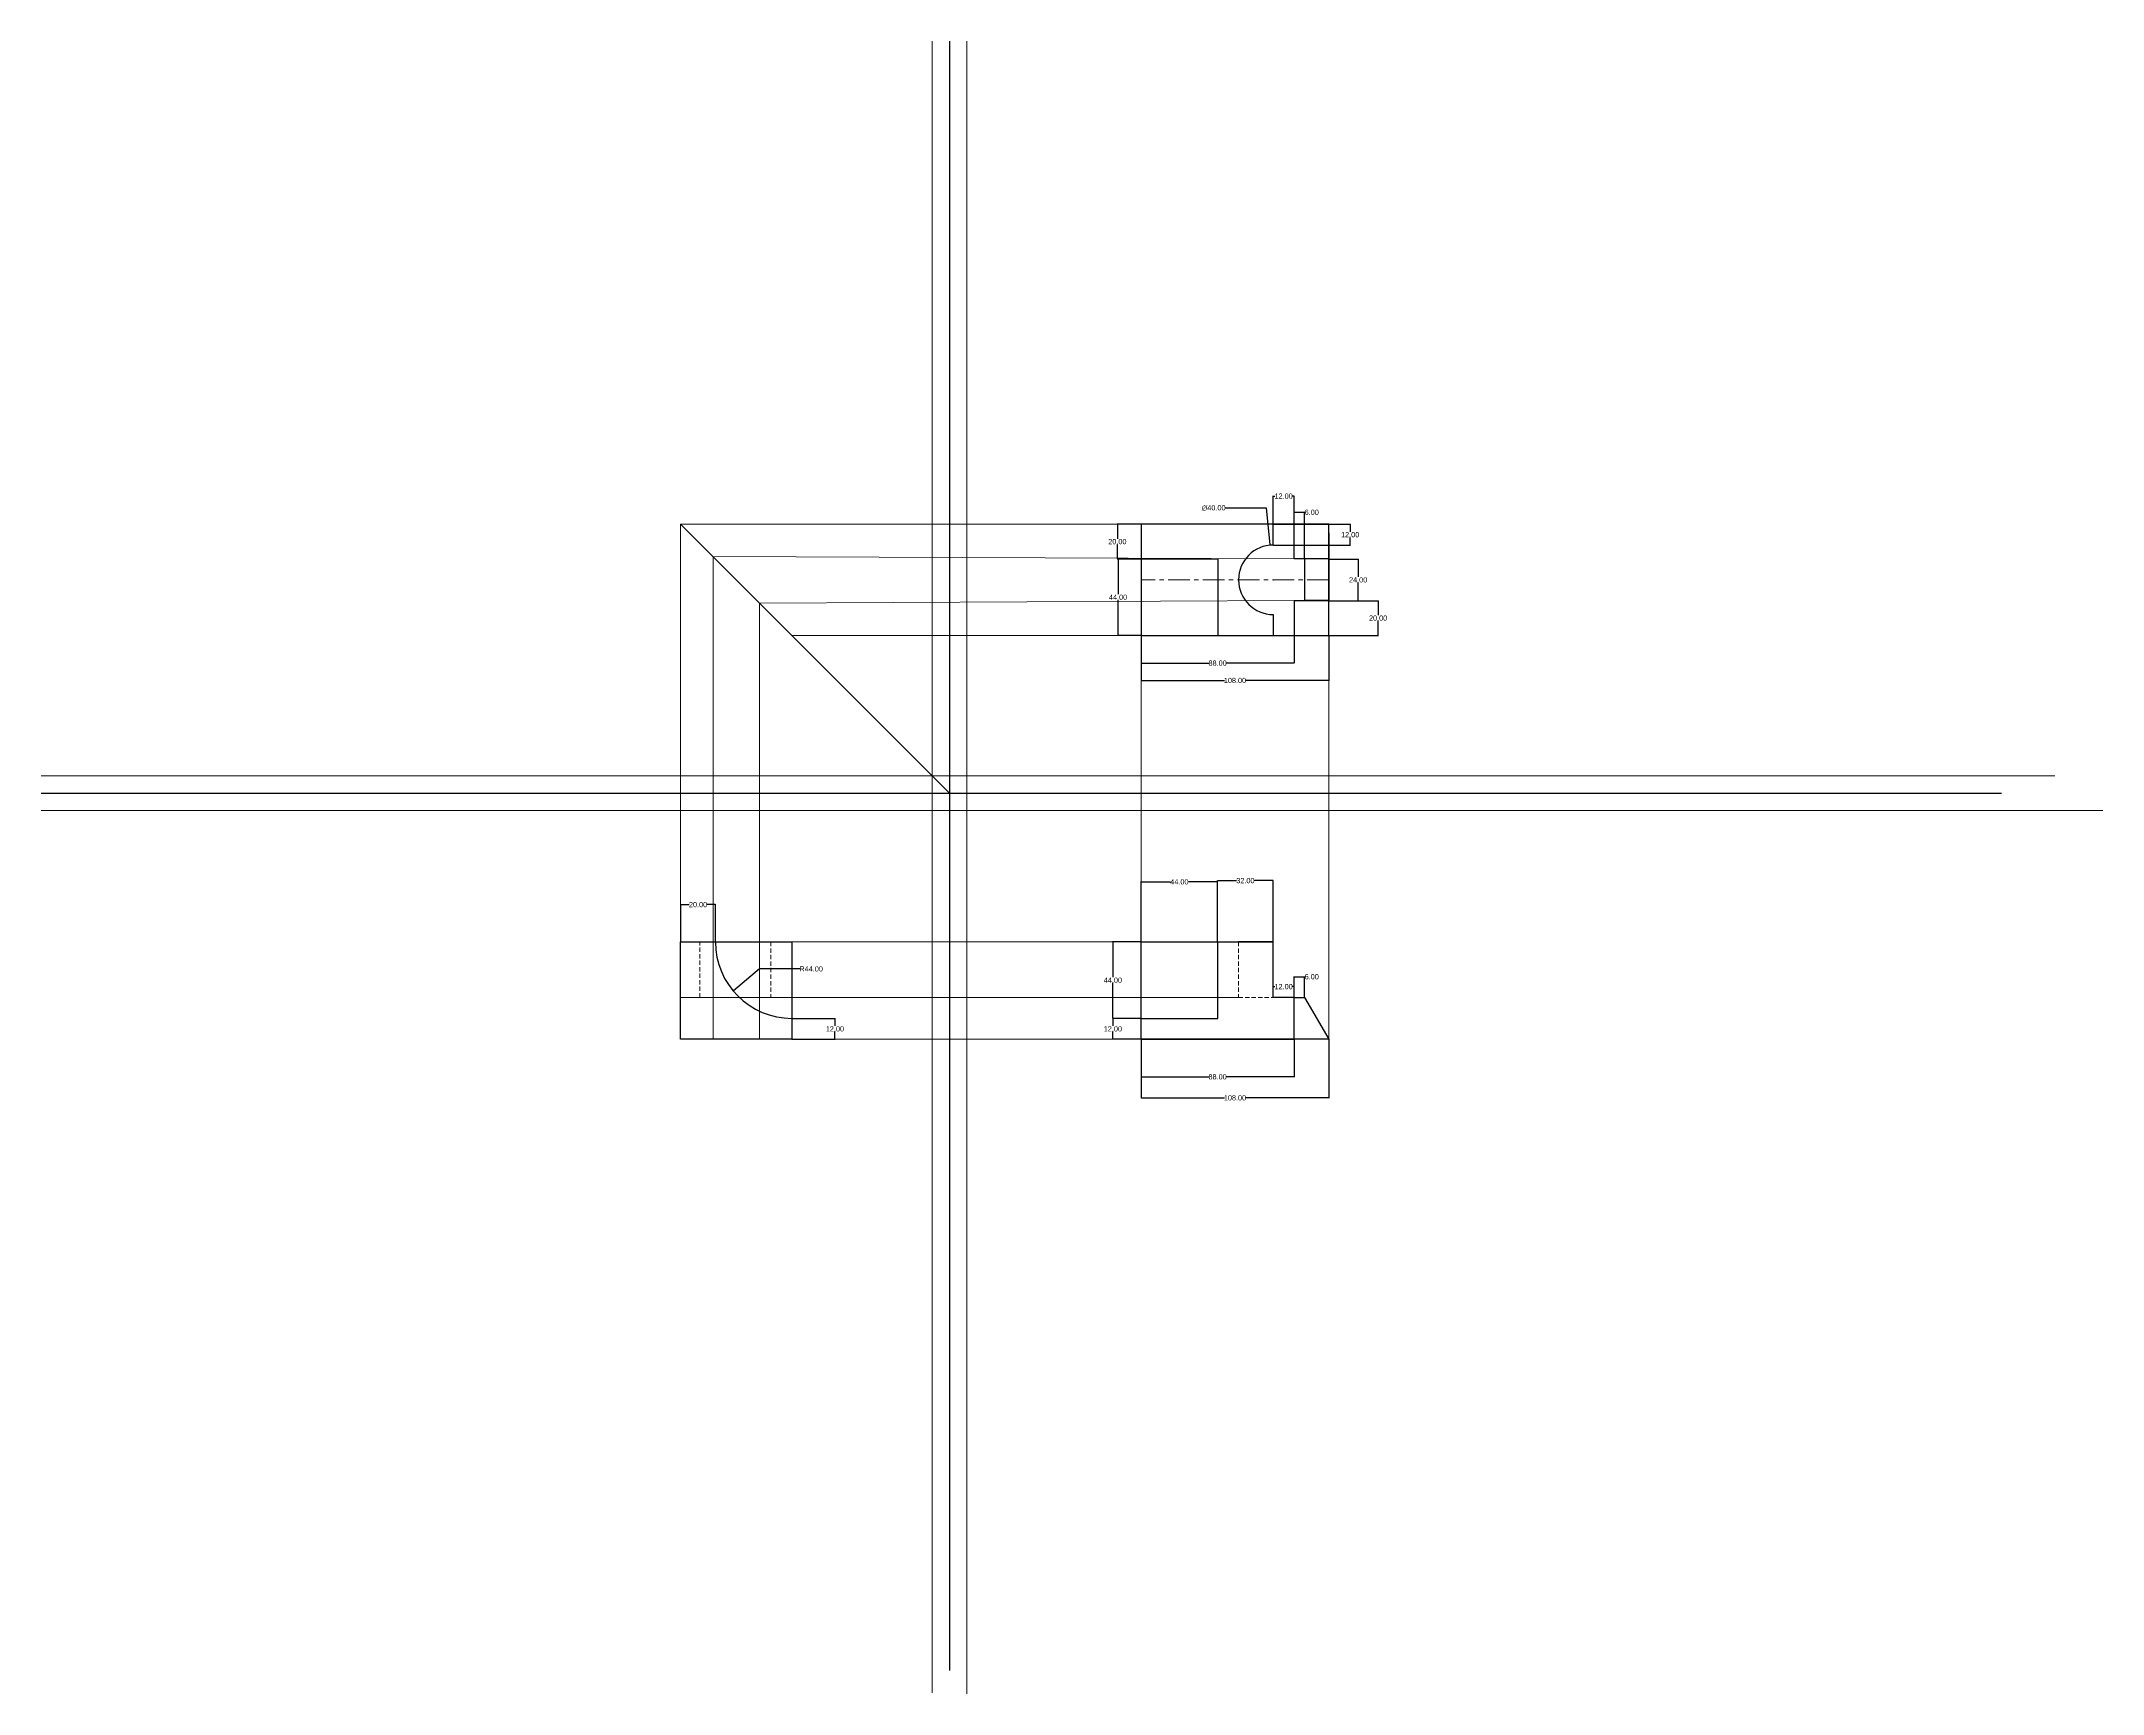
# Model space of a CAD drawing. Header units: millimetres. Extents: x -6852 to 59965, y -10230 to 31776.
# Drawn here: x 11929 to 13116, y -6117 to -5166 of the extents above; entities that cross this region are included whole.
import ezdxf

# ---------------------------------------------------------------- set-up
doc = ezdxf.new("R2010")
doc.units = ezdxf.units.MM
doc.header["$MEASUREMENT"] = 0
doc.linetypes.add('CENTER', pattern=[2, 1.25, -0.25, 0.25, -0.25])
doc.linetypes.add('HIDDEN', pattern=[0.375, 0.25, -0.125])
for name, color, linetype, lineweight in [('Center Line', 132, 'CENTER', 18), ('Dimension Line', 53, 'Continuous', 15), ('Hidden Lines', 10, 'HIDDEN', 13), ('Object line', 7, 'Continuous', 25)]:
    doc.layers.add(name, color=color, linetype=linetype, lineweight=lineweight)
doc.layers.add('Projection Line', color=7, linetype='Continuous', lineweight=9, transparency=0.75)
doc.styles.get("Standard").update_dxf_attribs({"font": 'arial.ttf'})
doc.dimstyles.get("Standard").update_dxf_attribs({"dimtxt": 3, "dimasz": 0.18, "dimexe": 0.18, "dimexo": 0.0625, "dimgap": 0.09, "dimtad": 0, "dimtih": 1, "dimtoh": 1, "dimzin": 0, "dimdsep": 46, "dimtxsty": 'Standard', "dimcen": 0.09, "dimadec": 0, "dimazin": 0, "dimtfac": 1, "dimtofl": 0, "dimtmove": 0, "dimatfit": 3, "dimfxl": 1, "dimtolj": 1, "dimtzin": 0, "dimarcsym": 0})

# ---------------------------------------------------------------- blocks, each defined once
blk = doc.blocks.new('*D135')
at = {"layer": 'Defpoints', "color": 0, "transparency": 16777216}
for p in [(12562.3, -5740.6), (12670.3, -5740.6), (12670.3, -5774.3)]:
    blk.add_point(p, dxfattribs=at)
at = {"layer": 'Dimension Line', "color": 0, "lineweight": -2, "transparency": 16777216}
for p, q in [((12562.3, -5740.6), (12562.3, -5774.5)), ((12670.3, -5740.6), (12670.3, -5774.5)), ((12562.5, -5774.3), (12610.2, -5774.3)), ((12670.2, -5774.3), (12622.5, -5774.3))]:
    blk.add_line(p, q, dxfattribs=at)
at = {"layer": 'Dimension Line', "color": 0, "transparency": 16777216}
for points in [[(12562.5, -5774.3), (12562.5, -5774.3), (12562.3, -5774.3)], [(12670.2, -5774.3), (12670.2, -5774.3), (12670.3, -5774.3)]]:
    blk.add_solid(points, dxfattribs=at)
at = {"layer": 'Dimension Line', "color": 0, "transparency": 16777216, "insert": (12616.3, -5774.3), "char_height": 3, "attachment_point": 5}
blk.add_mtext('\\A1;108.00', dxfattribs=at)
blk = doc.blocks.new('*D136')
at = {"layer": 'Defpoints', "color": 0, "transparency": 16777216}
for p in [(12562.3, -5740.6), (12650.3, -5740.6), (12650.3, -5762.2)]:
    blk.add_point(p, dxfattribs=at)
at = {"layer": 'Dimension Line', "color": 0, "lineweight": -2, "transparency": 16777216}
for p, q in [((12562.3, -5740.6), (12562.3, -5762.4)), ((12650.3, -5740.6), (12650.3, -5762.4)), ((12562.5, -5762.2), (12601.2, -5762.2)), ((12650.2, -5762.2), (12611.5, -5762.2))]:
    blk.add_line(p, q, dxfattribs=at)
at = {"layer": 'Dimension Line', "color": 0, "transparency": 16777216}
for points in [[(12562.5, -5762.2), (12562.5, -5762.3), (12562.3, -5762.2)], [(12650.2, -5762.2), (12650.2, -5762.3), (12650.3, -5762.2)]]:
    blk.add_solid(points, dxfattribs=at)
at = {"layer": 'Dimension Line', "color": 0, "transparency": 16777216, "insert": (12606.3, -5762.2), "char_height": 3, "attachment_point": 5}
blk.add_mtext('\\A1;88.00', dxfattribs=at)
blk = doc.blocks.new('*D137')
at = {"layer": 'Defpoints', "color": 0, "transparency": 16777216}
for p in [(12562.3, -5684.6), (12546, -5728.6), (12562.3, -5728.6)]:
    blk.add_point(p, dxfattribs=at)
at = {"layer": 'Dimension Line', "color": 0, "lineweight": -2, "transparency": 16777216}
for p, q in [((12562.3, -5684.6), (12545.8, -5684.6)), ((12546, -5684.7), (12546, -5704.9)), ((12546, -5728.4), (12546, -5708.2)), ((12562.3, -5728.6), (12545.8, -5728.6))]:
    blk.add_line(p, q, dxfattribs=at)
at = {"layer": 'Dimension Line', "color": 0, "transparency": 16777216}
for points in [[(12546, -5684.7), (12546, -5684.7), (12546, -5684.6)], [(12546, -5728.4), (12546, -5728.4), (12546, -5728.6)]]:
    blk.add_solid(points, dxfattribs=at)
at = {"layer": 'Dimension Line', "color": 0, "transparency": 16777216, "insert": (12546, -5706.6), "char_height": 3, "attachment_point": 5}
blk.add_mtext('\\A1;44.00', dxfattribs=at)
blk = doc.blocks.new('*D138')
at = {"layer": 'Defpoints', "color": 0, "transparency": 16777216}
for p in [(12562.3, -5728.6), (12546, -5740.6), (12562.3, -5740.6)]:
    blk.add_point(p, dxfattribs=at)
at = {"layer": 'Dimension Line', "color": 0, "lineweight": -2, "transparency": 16777216}
for p, q in [((12562.3, -5728.6), (12545.8, -5728.6)), ((12546, -5728.7), (12546, -5732.9)), ((12562.3, -5740.6), (12545.8, -5740.6)), ((12546, -5740.4), (12546, -5736.2))]:
    blk.add_line(p, q, dxfattribs=at)
at = {"layer": 'Dimension Line', "color": 0, "transparency": 16777216}
for points in [[(12546, -5728.7), (12546, -5728.7), (12546, -5728.6)], [(12546, -5740.4), (12546, -5740.4), (12546, -5740.6)]]:
    blk.add_solid(points, dxfattribs=at)
at = {"layer": 'Dimension Line', "color": 0, "transparency": 16777216, "insert": (12546, -5734.6), "char_height": 3, "attachment_point": 5}
blk.add_mtext('\\A1;12.00', dxfattribs=at)
blk = doc.blocks.new('*D139')
at = {"layer": 'Defpoints', "color": 0, "transparency": 16777216}
for p in [(12606.3, -5650), (12562.3, -5684.6), (12606.3, -5684.6)]:
    blk.add_point(p, dxfattribs=at)
at = {"layer": 'Dimension Line', "color": 0, "lineweight": -2, "transparency": 16777216}
for p, q in [((12562.3, -5684.5), (12562.3, -5649.8)), ((12562.5, -5650), (12579.1, -5650)), ((12606.2, -5650), (12589.5, -5650)), ((12606.3, -5684.5), (12606.3, -5649.8))]:
    blk.add_line(p, q, dxfattribs=at)
at = {"layer": 'Dimension Line', "color": 0, "transparency": 16777216}
for points in [[(12562.5, -5649.9), (12562.5, -5650), (12562.3, -5650)], [(12606.2, -5649.9), (12606.2, -5650), (12606.3, -5650)]]:
    blk.add_solid(points, dxfattribs=at)
at = {"layer": 'Dimension Line', "color": 0, "transparency": 16777216, "insert": (12584.3, -5650), "char_height": 3, "attachment_point": 5}
blk.add_mtext('\\A1;44.00', dxfattribs=at)
blk = doc.blocks.new('*D140')
at = {"layer": 'Defpoints', "color": 0, "transparency": 16777216}
for p in [(12638.3, -5649.3), (12606.3, -5684.6), (12638.3, -5684.6)]:
    blk.add_point(p, dxfattribs=at)
at = {"layer": 'Dimension Line', "color": 0, "lineweight": -2, "transparency": 16777216}
for p, q in [((12606.3, -5684.5), (12606.3, -5649.2)), ((12638.3, -5684.5), (12638.3, -5649.2)), ((12606.5, -5649.3), (12617.2, -5649.3)), ((12638.2, -5649.3), (12627.5, -5649.3))]:
    blk.add_line(p, q, dxfattribs=at)
at = {"layer": 'Dimension Line', "color": 0, "transparency": 16777216}
for points in [[(12606.5, -5649.3), (12606.5, -5649.4), (12606.3, -5649.3)], [(12638.2, -5649.3), (12638.2, -5649.4), (12638.3, -5649.3)]]:
    blk.add_solid(points, dxfattribs=at)
at = {"layer": 'Dimension Line', "color": 0, "transparency": 16777216, "insert": (12622.3, -5649.3), "char_height": 3, "attachment_point": 5}
blk.add_mtext('\\A1;32.00', dxfattribs=at)
blk = doc.blocks.new('*D141')
at = {"layer": 'Defpoints', "color": 0, "transparency": 16777216}
for p in [(12638.3, -5444.2), (12638.3, -5456.2), (12682.6, -5456.2)]:
    blk.add_point(p, dxfattribs=at)
at = {"layer": 'Dimension Line', "color": 0, "lineweight": -2, "transparency": 16777216}
for p, q in [((12638.4, -5444.2), (12682.8, -5444.2)), ((12682.6, -5444.3), (12682.6, -5448.5)), ((12638.4, -5456.2), (12682.8, -5456.2)), ((12682.6, -5456), (12682.6, -5451.8))]:
    blk.add_line(p, q, dxfattribs=at)
at = {"layer": 'Dimension Line', "color": 0, "transparency": 16777216}
for points in [[(12682.6, -5444.3), (12682.7, -5444.3), (12682.6, -5444.2)], [(12682.6, -5456), (12682.7, -5456), (12682.6, -5456.2)]]:
    blk.add_solid(points, dxfattribs=at)
at = {"layer": 'Dimension Line', "color": 0, "transparency": 16777216, "insert": (12682.6, -5450.2), "char_height": 3, "attachment_point": 5}
blk.add_mtext('\\A1;12.00', dxfattribs=at)
blk = doc.blocks.new('*D142')
at = {"layer": 'Defpoints', "color": 0, "transparency": 16777216}
for p in [(12636.4, -5456.2), (12640.3, -5496.1)]:
    blk.add_point(p, dxfattribs=at)
at = {"layer": 'Dimension Line', "color": 0, "lineweight": -2, "transparency": 16777216}
for p, q in [((12610.8, -5434.8), (12634.3, -5434.8)), ((12634.3, -5434.8), (12636.4, -5456.1)), ((12638.2, -5476.2), (12638.4, -5476.2)), ((12638.3, -5476.2), (12638.3, -5476.1))]:
    blk.add_line(p, q, dxfattribs=at)
at = {"layer": 'Dimension Line', "color": 0, "transparency": 16777216}
blk.add_solid([(12636.4, -5456.1), (12636.4, -5456.1), (12636.4, -5456.2)], dxfattribs=at)
at = {"layer": 'Dimension Line', "color": 0, "transparency": 16777216, "insert": (12604, -5434.8), "char_height": 3, "attachment_point": 5}
blk.add_mtext('\\A1;∅40.00', dxfattribs=at)
blk = doc.blocks.new('*D143')
at = {"layer": 'Defpoints', "color": 0, "transparency": 16777216}
for p in [(12562.3, -5464.2), (12549, -5508.2), (12562.3, -5508.2)]:
    blk.add_point(p, dxfattribs=at)
at = {"layer": 'Dimension Line', "color": 0, "lineweight": -2, "transparency": 16777216}
for p, q in [((12562.3, -5464.2), (12548.8, -5464.2)), ((12549, -5464.3), (12549, -5484.5)), ((12549, -5508), (12549, -5487.8)), ((12562.3, -5508.2), (12548.8, -5508.2))]:
    blk.add_line(p, q, dxfattribs=at)
at = {"layer": 'Dimension Line', "color": 0, "transparency": 16777216}
for points in [[(12549, -5464.3), (12549.1, -5464.3), (12549, -5464.2)], [(12549, -5508), (12549.1, -5508), (12549, -5508.2)]]:
    blk.add_solid(points, dxfattribs=at)
at = {"layer": 'Dimension Line', "color": 0, "transparency": 16777216, "insert": (12549, -5486.2), "char_height": 3, "attachment_point": 5}
blk.add_mtext('\\A1;44.00', dxfattribs=at)
blk = doc.blocks.new('*D144')
at = {"layer": 'Defpoints', "color": 0, "transparency": 16777216}
for p in [(12562.3, -5444.2), (12548.6, -5464.2), (12562.3, -5464.2)]:
    blk.add_point(p, dxfattribs=at)
at = {"layer": 'Dimension Line', "color": 0, "lineweight": -2, "transparency": 16777216}
for p, q in [((12562.3, -5444.2), (12548.5, -5444.2)), ((12548.6, -5444.3), (12548.6, -5452.5)), ((12548.6, -5464), (12548.6, -5455.8)), ((12562.3, -5464.2), (12548.5, -5464.2))]:
    blk.add_line(p, q, dxfattribs=at)
at = {"layer": 'Dimension Line', "color": 0, "transparency": 16777216}
for points in [[(12548.6, -5444.3), (12548.7, -5444.3), (12548.6, -5444.2)], [(12548.6, -5464), (12548.7, -5464), (12548.6, -5464.2)]]:
    blk.add_solid(points, dxfattribs=at)
at = {"layer": 'Dimension Line', "color": 0, "transparency": 16777216, "insert": (12548.6, -5454.2), "char_height": 3, "attachment_point": 5}
blk.add_mtext('\\A1;20.00', dxfattribs=at)
blk = doc.blocks.new('*D145')
at = {"layer": 'Defpoints', "color": 0, "transparency": 16777216}
for p in [(12562.3, -5508.2), (12670.3, -5508.2), (12670.3, -5534.1)]:
    blk.add_point(p, dxfattribs=at)
at = {"layer": 'Dimension Line', "color": 0, "lineweight": -2, "transparency": 16777216}
for p, q in [((12562.3, -5508.2), (12562.3, -5534.3)), ((12670.3, -5508.2), (12670.3, -5534.3)), ((12562.5, -5534.1), (12610.2, -5534.1)), ((12670.2, -5534.1), (12622.5, -5534.1))]:
    blk.add_line(p, q, dxfattribs=at)
at = {"layer": 'Dimension Line', "color": 0, "transparency": 16777216}
for points in [[(12562.5, -5534), (12562.5, -5534.1), (12562.3, -5534.1)], [(12670.2, -5534), (12670.2, -5534.1), (12670.3, -5534.1)]]:
    blk.add_solid(points, dxfattribs=at)
at = {"layer": 'Dimension Line', "color": 0, "transparency": 16777216, "insert": (12616.3, -5534.1), "char_height": 3, "attachment_point": 5}
blk.add_mtext('\\A1;108.00', dxfattribs=at)
blk = doc.blocks.new('*D146')
at = {"layer": 'Defpoints', "color": 0, "transparency": 16777216}
for p in [(12650.3, -5428), (12638.3, -5444.2), (12650.3, -5444.2)]:
    blk.add_point(p, dxfattribs=at)
at = {"layer": 'Dimension Line', "color": 0, "lineweight": -2, "transparency": 16777216}
for p, q in [((12638.3, -5444.1), (12638.3, -5427.8)), ((12638.5, -5428), (12639.3, -5428)), ((12650.2, -5428), (12649.3, -5428)), ((12650.3, -5444.1), (12650.3, -5427.8))]:
    blk.add_line(p, q, dxfattribs=at)
at = {"layer": 'Dimension Line', "color": 0, "transparency": 16777216}
for points in [[(12638.5, -5428), (12638.5, -5428), (12638.3, -5428)], [(12650.2, -5428), (12650.2, -5428), (12650.3, -5428)]]:
    blk.add_solid(points, dxfattribs=at)
at = {"layer": 'Dimension Line', "color": 0, "transparency": 16777216, "insert": (12644.3, -5428), "char_height": 3, "attachment_point": 5}
blk.add_mtext('\\A1;12.00', dxfattribs=at)
blk = doc.blocks.new('*D147')
at = {"layer": 'Defpoints', "color": 0, "transparency": 16777216}
for p in [(12656.3, -5437.3), (12650.3, -5464.2), (12656.3, -5464.2)]:
    blk.add_point(p, dxfattribs=at)
at = {"layer": 'Dimension Line', "color": 0, "lineweight": -2, "transparency": 16777216}
for p, q in [((12650.3, -5464.1), (12650.3, -5437.1)), ((12650.5, -5437.3), (12656.2, -5437.3)), ((12656.3, -5464.1), (12656.3, -5437.1)), ((12656.3, -5437.3), (12656.5, -5437.3))]:
    blk.add_line(p, q, dxfattribs=at)
at = {"layer": 'Dimension Line', "color": 0, "transparency": 16777216}
for points in [[(12650.5, -5437.3), (12650.5, -5437.3), (12650.3, -5437.3)], [(12656.2, -5437.3), (12656.2, -5437.3), (12656.3, -5437.3)]]:
    blk.add_solid(points, dxfattribs=at)
at = {"layer": 'Dimension Line', "color": 0, "transparency": 16777216, "insert": (12660.5, -5437.3), "char_height": 3, "attachment_point": 5}
blk.add_mtext('\\A1;6.00', dxfattribs=at)
blk = doc.blocks.new('*D148')
at = {"layer": 'Defpoints', "color": 0, "transparency": 16777216}
for p in [(12317.2, -5663.1), (12297.2, -5684.6), (12317.2, -5684.6)]:
    blk.add_point(p, dxfattribs=at)
at = {"layer": 'Dimension Line', "color": 0, "lineweight": -2, "transparency": 16777216}
for p, q in [((12297.2, -5684.5), (12297.2, -5662.9)), ((12297.4, -5663.1), (12302, -5663.1)), ((12317, -5663.1), (12312.3, -5663.1)), ((12317.2, -5684.5), (12317.2, -5662.9))]:
    blk.add_line(p, q, dxfattribs=at)
at = {"layer": 'Dimension Line', "color": 0, "transparency": 16777216}
for points in [[(12297.4, -5663.1), (12297.4, -5663.2), (12297.2, -5663.1)], [(12317, -5663.1), (12317, -5663.2), (12317.2, -5663.1)]]:
    blk.add_solid(points, dxfattribs=at)
at = {"layer": 'Dimension Line', "color": 0, "transparency": 16777216, "insert": (12307.2, -5663.1), "char_height": 3, "attachment_point": 5}
blk.add_mtext('\\A1;20.00', dxfattribs=at)
blk = doc.blocks.new('*D149')
at = {"layer": 'Defpoints', "color": 0, "transparency": 16777216}
for p in [(12361.2, -5684.6), (12327.4, -5712.8)]:
    blk.add_point(p, dxfattribs=at)
at = {"layer": 'Dimension Line', "color": 0, "lineweight": -2, "transparency": 16777216}
for p, q in [((12342.6, -5700.1), (12327.6, -5712.7)), ((12365.7, -5700.1), (12342.6, -5700.1))]:
    blk.add_line(p, q, dxfattribs=at)
at = {"layer": 'Dimension Line', "color": 0, "transparency": 16777216}
blk.add_solid([(12327.6, -5712.7), (12327.6, -5712.7), (12327.4, -5712.8)], dxfattribs=at)
at = {"layer": 'Dimension Line', "color": 0, "transparency": 16777216, "insert": (12372.3, -5700.1), "char_height": 3, "attachment_point": 5}
blk.add_mtext('\\A1;R44.00', dxfattribs=at)
blk = doc.blocks.new('*D150')
at = {"layer": 'Defpoints', "color": 0, "transparency": 16777216}
for p in [(12361.2, -5728.6), (12361.2, -5740.6), (12386, -5740.6)]:
    blk.add_point(p, dxfattribs=at)
at = {"layer": 'Dimension Line', "color": 0, "lineweight": -2, "transparency": 16777216}
for p, q in [((12361.2, -5728.6), (12386.1, -5728.6)), ((12386, -5728.7), (12386, -5732.9)), ((12361.2, -5740.6), (12386.1, -5740.6)), ((12386, -5740.4), (12386, -5736.2))]:
    blk.add_line(p, q, dxfattribs=at)
at = {"layer": 'Dimension Line', "color": 0, "transparency": 16777216}
for points in [[(12385.9, -5728.7), (12386, -5728.7), (12386, -5728.6)], [(12385.9, -5740.4), (12386, -5740.4), (12386, -5740.6)]]:
    blk.add_solid(points, dxfattribs=at)
at = {"layer": 'Dimension Line', "color": 0, "transparency": 16777216, "insert": (12386, -5734.6), "char_height": 3, "attachment_point": 5}
blk.add_mtext('\\A1;12.00', dxfattribs=at)
blk = doc.blocks.new('*D151')
at = {"layer": 'Defpoints', "color": 0, "transparency": 16777216}
for p in [(12670.3, -5488.2), (12698.7, -5488.2), (12670.3, -5508.2)]:
    blk.add_point(p, dxfattribs=at)
at = {"layer": 'Dimension Line', "color": 0, "lineweight": -2, "transparency": 16777216}
for p, q in [((12670.4, -5488.2), (12698.9, -5488.2)), ((12698.7, -5488.3), (12698.7, -5496.5)), ((12698.7, -5508), (12698.7, -5499.8)), ((12670.4, -5508.2), (12698.9, -5508.2))]:
    blk.add_line(p, q, dxfattribs=at)
at = {"layer": 'Dimension Line', "color": 0, "transparency": 16777216}
for points in [[(12698.7, -5488.3), (12698.7, -5488.3), (12698.7, -5488.2)], [(12698.7, -5508), (12698.7, -5508), (12698.7, -5508.2)]]:
    blk.add_solid(points, dxfattribs=at)
at = {"layer": 'Dimension Line', "color": 0, "transparency": 16777216, "insert": (12698.7, -5498.2), "char_height": 3, "attachment_point": 5}
blk.add_mtext('\\A1;20.00', dxfattribs=at)
blk = doc.blocks.new('*D152')
at = {"layer": 'Defpoints', "color": 0, "transparency": 16777216}
for p in [(12670.3, -5464.2), (12687.2, -5464.2), (12670.3, -5488.2)]:
    blk.add_point(p, dxfattribs=at)
at = {"layer": 'Dimension Line', "color": 0, "lineweight": -2, "transparency": 16777216}
for p, q in [((12670.4, -5464.2), (12687.4, -5464.2)), ((12687.2, -5464.3), (12687.2, -5474.5)), ((12687.2, -5488), (12687.2, -5477.8)), ((12670.4, -5488.2), (12687.4, -5488.2))]:
    blk.add_line(p, q, dxfattribs=at)
at = {"layer": 'Dimension Line', "color": 0, "transparency": 16777216}
for points in [[(12687.2, -5464.3), (12687.3, -5464.3), (12687.2, -5464.2)], [(12687.2, -5488), (12687.3, -5488), (12687.2, -5488.2)]]:
    blk.add_solid(points, dxfattribs=at)
at = {"layer": 'Dimension Line', "color": 0, "transparency": 16777216, "insert": (12687.2, -5476.2), "char_height": 3, "attachment_point": 5}
blk.add_mtext('\\A1;24.00', dxfattribs=at)
blk = doc.blocks.new('*D153')
at = {"layer": 'Defpoints', "color": 0, "transparency": 16777216}
for p in [(12562.3, -5508.2), (12650.3, -5508.2), (12650.3, -5524.1)]:
    blk.add_point(p, dxfattribs=at)
at = {"layer": 'Dimension Line', "color": 0, "lineweight": -2, "transparency": 16777216}
for p, q in [((12562.3, -5508.2), (12562.3, -5524.2)), ((12650.3, -5508.2), (12650.3, -5524.2)), ((12562.5, -5524.1), (12601.2, -5524.1)), ((12650.2, -5524.1), (12611.5, -5524.1))]:
    blk.add_line(p, q, dxfattribs=at)
at = {"layer": 'Dimension Line', "color": 0, "transparency": 16777216}
for points in [[(12562.5, -5524), (12562.5, -5524.1), (12562.3, -5524.1)], [(12650.2, -5524), (12650.2, -5524.1), (12650.3, -5524.1)]]:
    blk.add_solid(points, dxfattribs=at)
at = {"layer": 'Dimension Line', "color": 0, "transparency": 16777216, "insert": (12606.3, -5524.1), "char_height": 3, "attachment_point": 5}
blk.add_mtext('\\A1;88.00', dxfattribs=at)
blk = doc.blocks.new('*D154')
at = {"layer": 'Defpoints', "color": 0, "transparency": 16777216}
for p in [(12656.3, -5704.6), (12650.3, -5716.6), (12656.3, -5716.6)]:
    blk.add_point(p, dxfattribs=at)
at = {"layer": 'Dimension Line', "color": 0, "lineweight": -2, "transparency": 16777216}
for p, q in [((12650.3, -5716.5), (12650.3, -5704.4)), ((12650.5, -5704.6), (12656.2, -5704.6)), ((12656.3, -5716.5), (12656.3, -5704.4)), ((12656.3, -5704.6), (12656.5, -5704.6))]:
    blk.add_line(p, q, dxfattribs=at)
at = {"layer": 'Dimension Line', "color": 0, "transparency": 16777216}
for points in [[(12650.5, -5704.6), (12650.5, -5704.6), (12650.3, -5704.6)], [(12656.2, -5704.6), (12656.2, -5704.6), (12656.3, -5704.6)]]:
    blk.add_solid(points, dxfattribs=at)
at = {"layer": 'Dimension Line', "color": 0, "transparency": 16777216, "insert": (12660.5, -5704.6), "char_height": 3, "attachment_point": 5}
blk.add_mtext('\\A1;6.00', dxfattribs=at)
blk = doc.blocks.new('*D155')
at = {"layer": 'Defpoints', "color": 0, "transparency": 16777216}
for p in [(12638.3, -5710.3), (12638.3, -5716.6), (12650.3, -5716.6)]:
    blk.add_point(p, dxfattribs=at)
at = {"layer": 'Dimension Line', "color": 0, "lineweight": -2, "transparency": 16777216}
for p, q in [((12638.3, -5716.5), (12638.3, -5710.1)), ((12638.5, -5710.3), (12639.3, -5710.3)), ((12650.2, -5710.3), (12649.3, -5710.3)), ((12650.3, -5716.5), (12650.3, -5710.1))]:
    blk.add_line(p, q, dxfattribs=at)
at = {"layer": 'Dimension Line', "color": 0, "transparency": 16777216}
for points in [[(12638.5, -5710.2), (12638.5, -5710.3), (12638.3, -5710.3)], [(12650.2, -5710.2), (12650.2, -5710.3), (12650.3, -5710.3)]]:
    blk.add_solid(points, dxfattribs=at)
at = {"layer": 'Dimension Line', "color": 0, "transparency": 16777216, "insert": (12644.3, -5710.3), "char_height": 3, "attachment_point": 5}
blk.add_mtext('\\A1;12.00', dxfattribs=at)

msp = doc.modelspace()

# ---------------------------------------------------------------- linework, layer by layer
for p, q in [((12451.956, -5166.212), (12451.956, -6103.781)), ((11929.061, -5598.936), (13057.573, -5598.936))]:
    msp.add_line(p, q)
at = {"layer": 'Center Line', "ltscale": 10}
msp.add_line((12670.332, -5476.15), (12562.332, -5476.15), dxfattribs=at)
at = {"layer": 'Hidden Lines', "ltscale": 10}
for p, q in [((12308.222, -5716.551), (12308.222, -5684.551)), ((12349.171, -5684.551), (12349.171, -5716.551)), ((12618.332, -5684.551), (12618.332, -5716.551)), ((12361.171, -5716.551), (12297.171, -5716.551)), ((12315.857, -5716.551), (12315.857, -5740.551)), ((12342.583, -5716.551), (12342.583, -5740.551)), ((12618.332, -5716.551), (12638.332, -5716.551))]:
    msp.add_line(p, q, dxfattribs=at)
at = {"layer": 'Object line'}
for p, q in [((12562.332, -5444.15), (12562.332, -5464.15)), ((12638.332, -5444.15), (12606.332, -5444.15)), ((12650.332, -5444.15), (12638.332, -5444.15)), ((12638.332, -5444.15), (12650.332, -5444.15)), ((12638.332, -5456.15), (12638.332, -5444.15)), ((12650.332, -5464.15), (12650.332, -5444.15)), ((12670.332, -5464.15), (12670.332, -5444.15)), ((12670.332, -5449.15), (12670.332, -5476.15)), ((12562.332, -5464.15), (12606.332, -5464.15)), ((12606.332, -5464.15), (12606.332, -5508.15)), ((12670.332, -5464.15), (12650.332, -5464.15)), ((12656.332, -5464.15), (12656.332, -5488.15)), ((12670.332, -5476.15), (12670.332, -5464.15)), ((12670.332, -5476.15), (12670.332, -5464.15)), ((12670.332, -5476.15), (12670.332, -5488.15)), ((12650.332, -5488.15), (12670.332, -5488.15)), ((12650.332, -5488.15), (12650.332, -5508.15)), ((12670.332, -5488.15), (12656.332, -5488.15)), ((12638.332, -5496.15), (12638.332, -5508.15)), ((12297.171, -5684.551), (12317.171, -5684.551)), ((12562.332, -5684.551), (12606.332, -5684.551)), ((12606.332, -5728.551), (12606.332, -5684.551)), ((12638.332, -5684.551), (12618.332, -5684.551)), ((12638.332, -5684.551), (12618.332, -5684.551)), ((12638.332, -5684.551), (12618.332, -5684.551)), ((12638.332, -5716.551), (12638.332, -5684.551)), ((12650.332, -5716.551), (12638.332, -5716.551)), ((12650.332, -5716.551), (12638.332, -5716.551)), ((12650.332, -5740.551), (12650.332, -5716.551)), ((12650.332, -5716.551), (12656.332, -5716.551)), ((12656.332, -5716.551), (12670.332, -5740.551)), ((12562.332, -5740.551), (12562.332, -5728.551)), ((12562.332, -5740.551), (12562.332, -5728.551)), ((12562.332, -5728.551), (12606.332, -5728.551)), ((12562.332, -5740.551), (12650.332, -5740.551))]:
    msp.add_line(p, q, dxfattribs=at)
for points in [[(12670.332, -5444.15), (12562.332, -5444.15), (12562.332, -5508.15), (12670.332, -5508.15)], [(12297.171, -5684.551), (12361.171, -5684.551), (12361.171, -5740.551), (12297.171, -5740.551)]]:
    msp.add_lwpolyline(points, close=True, dxfattribs=at)
msp.add_lwpolyline([(12670.332, -5740.551), (12562.332, -5740.551), (12562.332, -5684.551), (12638.332, -5684.551)], dxfattribs=at)
for centre, radius, start in [((12638.332, -5476.15), 20, 90), ((12361.171, -5684.551), 44, 180)]:
    msp.add_arc(centre, radius, start, 270, dxfattribs=at)
at = {"layer": 'Projection Line'}
for p, q in [((12441.956, -5166.212), (12441.956, -6116.804)), ((12461.956, -5166.212), (12461.956, -6117.247)), ((12451.956, -5598.936), (12297.171, -5444.15)), ((12562.332, -5444.15), (12297.171, -5444.15)), ((12297.171, -5444.15), (12297.171, -5740.551)), ((12562.332, -5684.551), (12562.332, -5444.15)), ((12650.332, -5464.15), (12650.332, -5444.15)), ((12670.332, -5740.551), (12670.332, -5444.15)), ((12650.332, -5464.15), (12315.857, -5462.837)), ((12315.857, -5462.837), (12315.857, -5740.551)), ((12650.332, -5488.15), (12342.583, -5489.562)), ((12342.583, -5489.562), (12342.583, -5740.551)), ((12562.332, -5508.15), (12361.165, -5508.145)), ((13088.252, -5588.936), (11929.061, -5588.936)), ((11929.061, -5608.936), (13115.882, -5608.936)), ((12562.332, -5684.551), (12297.171, -5684.551)), ((12297.171, -5684.551), (12317.171, -5684.551)), ((12297.171, -5684.551), (12317.171, -5684.551)), ((12618.332, -5716.551), (12297.171, -5716.551)), ((12562.332, -5740.551), (12297.171, -5740.551))]:
    msp.add_line(p, q, dxfattribs=at)

# ---------------------------------------------------------------- dimensions: what is measured, and where the dimension line sits
at = {"layer": 'Dimension Line'}
dim = msp.add_diameter_dim_2p(p1=(12640.253, -5496.058), p2=(12636.412, -5456.242), dimstyle='Standard', dxfattribs=at)
dim.commit()
dim.dimension.update_dxf_attribs({"geometry": '*D142', "text_midpoint": (12604.013, -5434.849), "dimtype": 163})
for base, p1, p2, picture, middle in [((12650.332, -5428.007), (12638.332, -5444.15), (12650.332, -5444.15), '*D146', (12644.332, -5428.007)), ((12656.332, -5437.315), (12650.332, -5464.15), (12656.332, -5464.15), '*D147', (12660.502, -5437.315)), ((12670.332, -5534.073), (12562.332, -5508.15), (12670.332, -5508.15), '*D145', (12616.332, -5534.073)), ((12650.332, -5524.065), (12562.332, -5508.15), (12650.332, -5508.15), '*D153', (12606.332, -5524.065)), ((12606.332, -5649.96), (12562.332, -5684.551), (12606.332, -5684.551), '*D139', (12584.332, -5649.96)), ((12638.332, -5649.338), (12606.332, -5684.551), (12638.332, -5684.551), '*D140', (12622.332, -5649.338)), ((12317.171, -5663.129), (12297.171, -5684.551), (12317.171, -5684.551), '*D148', (12307.171, -5663.129)), ((12638.332, -5710.268), (12650.332, -5716.551), (12638.332, -5716.551), '*D155', (12644.332, -5710.268)), ((12656.332, -5704.61), (12650.332, -5716.551), (12656.332, -5716.551), '*D154', (12660.502, -5704.61)), ((12670.332, -5774.288), (12562.332, -5740.551), (12670.332, -5740.551), '*D135', (12616.332, -5774.288)), ((12650.332, -5762.234), (12562.332, -5740.551), (12650.332, -5740.551), '*D136', (12606.332, -5762.234))]:
    dim = msp.add_linear_dim(base=base, p1=p1, p2=p2, dimstyle='Standard', dxfattribs=at)
    dim.commit()
    dim.dimension.update_dxf_attribs({"geometry": picture, "text_midpoint": middle})
for base, p1, p2, picture, middle in [((12548.647, -5464.15), (12562.332, -5444.15), (12562.332, -5464.15), '*D144', (12548.647, -5454.15)), ((12682.638, -5456.15), (12638.332, -5444.15), (12638.332, -5456.15), '*D141', (12682.638, -5450.15)), ((12549.027, -5508.15), (12562.332, -5464.15), (12562.332, -5508.15), '*D143', (12549.027, -5486.15)), ((12687.243, -5464.15), (12670.332, -5488.15), (12670.332, -5464.15), '*D152', (12687.243, -5476.15)), ((12698.717, -5488.15), (12670.332, -5508.15), (12670.332, -5488.15), '*D151', (12698.717, -5498.15)), ((12546.006, -5728.551), (12562.332, -5684.551), (12562.332, -5728.551), '*D137', (12546.006, -5706.551)), ((12385.954, -5740.551), (12361.171, -5728.551), (12361.171, -5740.551), '*D150', (12385.954, -5734.551)), ((12546.006, -5740.551), (12562.332, -5728.551), (12562.332, -5740.551), '*D138', (12546.006, -5734.551))]:
    dim = msp.add_linear_dim(base=base, p1=p1, p2=p2, angle=90, dimstyle='Standard', dxfattribs=at)
    dim.commit()
    dim.dimension.update_dxf_attribs({"geometry": picture, "text_midpoint": middle})
dim = msp.add_radius_dim(center=(12361.171, -5684.551), mpoint=(12327.438, -5712.802), dimstyle='Standard', dxfattribs=at)
dim.commit()
dim.dimension.update_dxf_attribs({"geometry": '*D149', "text_midpoint": (12372.263, -5700.118), "dimtype": 164})

doc.saveas('drawing.dxf')
